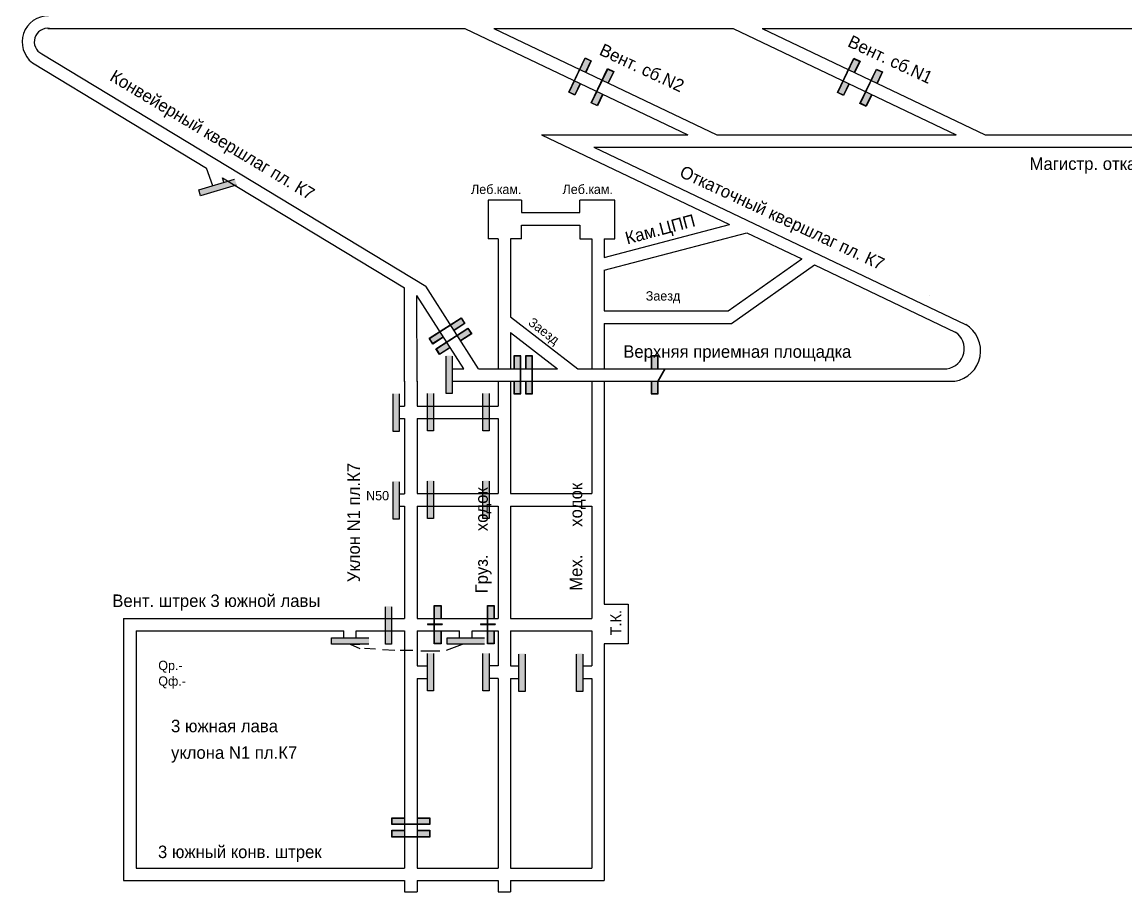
# Model space of a CAD drawing. Header units: millimetres. Extents: x -1214 to 307, y -473 to 386.
# Drawn here: x -886.3 to -532.7, y -472.9 to -194.3 of the extents above; entities that cross this region are included whole.
import ezdxf

# ---------------------------------------------------------------- set-up
doc = ezdxf.new("R2010")
doc.units = ezdxf.units.MM
doc.layers.add('Двери', color=7, linetype='Continuous')
doc.layers.add('Перемычки', color=7, linetype='Continuous')

msp = doc.modelspace()

# ---------------------------------------------------------------- hatches: boundary and pattern name
at = {"layer": 'Двери'}
h = msp.add_hatch(color=256, dxfattribs=at)
h.paths.add_polyline_path([(-705.72, -210.39), (-703.96, -206.69), (-705.95, -205.74), (-707.71, -209.44), (-707.62, -209.48), (-705.9, -205.87), (-704.09, -206.73), (-705.82, -210.34)])
h.paths.add_polyline_path([(-709.34, -213.09), (-707.62, -209.48), (-707.71, -209.44), (-709.43, -213.05)])
h.paths.add_polyline_path([(-709.21, -217.7), (-707.45, -214), (-707.54, -213.95), (-709.26, -217.56), (-711.06, -216.7), (-709.34, -213.09), (-709.43, -213.05), (-711.2, -216.75)])
h = msp.add_hatch(color=3, dxfattribs=at)
h.paths.add_polyline_path([(-704.09, -206.73), (-705.9, -205.87), (-707.62, -209.48), (-705.82, -210.34)])
h.paths.add_polyline_path([(-711.06, -216.7), (-709.26, -217.56), (-707.54, -213.95), (-709.34, -213.09)])
h = msp.add_hatch(color=256, dxfattribs=at)
h.paths.add_polyline_path([(-619.63, -210.51), (-617.87, -206.81), (-619.85, -205.87), (-621.62, -209.57), (-621.53, -209.61), (-619.81, -206), (-618, -206.86), (-619.72, -210.47)])
h.paths.add_polyline_path([(-623.25, -213.22), (-621.53, -209.61), (-621.62, -209.57), (-623.34, -213.18)])
h.paths.add_polyline_path([(-623.12, -217.83), (-621.36, -214.12), (-621.45, -214.08), (-623.17, -217.69), (-624.97, -216.83), (-623.25, -213.22), (-623.34, -213.18), (-625.11, -216.88)])
h = msp.add_hatch(color=3, dxfattribs=at)
h.paths.add_polyline_path([(-618, -206.86), (-619.81, -206), (-621.53, -209.61), (-619.72, -210.47)])
h.paths.add_polyline_path([(-624.97, -216.83), (-623.17, -217.69), (-621.45, -214.08), (-623.25, -213.22)])
h = msp.add_hatch(color=256, dxfattribs=at)
h.paths.add_polyline_path([(-698.5, -213.83), (-696.74, -210.13), (-698.72, -209.18), (-700.49, -212.88), (-700.4, -212.93), (-698.68, -209.32), (-696.87, -210.18), (-698.59, -213.79)])
h.paths.add_polyline_path([(-702.12, -216.54), (-700.4, -212.93), (-700.49, -212.88), (-702.21, -216.49)])
h.paths.add_polyline_path([(-701.99, -221.14), (-700.23, -217.44), (-700.32, -217.4), (-702.04, -221.01), (-703.84, -220.15), (-702.12, -216.54), (-702.21, -216.49), (-703.98, -220.19)])
h = msp.add_hatch(color=3, dxfattribs=at)
h.paths.add_polyline_path([(-696.87, -210.18), (-698.68, -209.32), (-700.4, -212.93), (-698.59, -213.79)])
h.paths.add_polyline_path([(-703.84, -220.15), (-702.04, -221.01), (-700.32, -217.4), (-702.12, -216.54)])
h = msp.add_hatch(color=256, dxfattribs=at)
h.paths.add_polyline_path([(-612.41, -213.96), (-610.65, -210.26), (-612.63, -209.31), (-614.4, -213.01), (-614.31, -213.05), (-612.59, -209.44), (-610.78, -210.3), (-612.5, -213.91)])
h.paths.add_polyline_path([(-616.03, -216.66), (-614.31, -213.05), (-614.4, -213.01), (-616.12, -216.62)])
h.paths.add_polyline_path([(-615.9, -221.27), (-614.13, -217.57), (-614.23, -217.53), (-615.95, -221.14), (-617.75, -220.27), (-616.03, -216.66), (-616.12, -216.62), (-617.89, -220.32)])
h = msp.add_hatch(color=3, dxfattribs=at)
h.paths.add_polyline_path([(-610.78, -210.3), (-612.59, -209.44), (-614.31, -213.05), (-612.5, -213.91)])
h.paths.add_polyline_path([(-617.75, -220.27), (-615.95, -221.14), (-614.23, -217.53), (-616.03, -216.66)])
h = msp.add_hatch(color=256, dxfattribs=at)
h.paths.add_polyline_path([(-747.89, -293.04), (-744.43, -290.83), (-745.62, -288.98), (-749.07, -291.19), (-749.02, -291.27), (-745.65, -289.12), (-744.57, -290.8), (-747.94, -292.96)])
h.paths.add_polyline_path([(-752.39, -293.43), (-749.02, -291.27), (-749.07, -291.19), (-752.44, -293.35)])
h.paths.add_polyline_path([(-754.71, -297.41), (-751.26, -295.2), (-751.31, -295.11), (-754.68, -297.27), (-755.76, -295.59), (-752.39, -293.43), (-752.44, -293.35), (-755.9, -295.56)])
h = msp.add_hatch(color=3, dxfattribs=at)
h.paths.add_polyline_path([(-744.57, -290.8), (-745.65, -289.12), (-749.02, -291.27), (-747.94, -292.96)])
h.paths.add_polyline_path([(-755.76, -295.59), (-754.68, -297.27), (-751.31, -295.11), (-752.39, -293.43)])
h = msp.add_hatch(color=256, dxfattribs=at)
h.paths.add_polyline_path([(-745.73, -296.41), (-742.28, -294.2), (-743.46, -292.35), (-746.92, -294.56), (-746.86, -294.64), (-743.5, -292.49), (-742.42, -294.17), (-745.79, -296.33)])
h.paths.add_polyline_path([(-750.23, -296.8), (-746.86, -294.64), (-746.92, -294.56), (-750.29, -296.71)])
h.paths.add_polyline_path([(-752.56, -300.78), (-749.1, -298.57), (-749.16, -298.48), (-752.52, -300.64), (-753.6, -298.95), (-750.23, -296.8), (-750.29, -296.71), (-753.74, -298.92)])
h = msp.add_hatch(color=3, dxfattribs=at)
h.paths.add_polyline_path([(-742.42, -294.17), (-743.5, -292.49), (-746.86, -294.64), (-745.79, -296.33)])
h.paths.add_polyline_path([(-753.6, -298.95), (-752.52, -300.64), (-749.16, -298.48), (-750.23, -296.8)])
h = msp.add_hatch(color=256, dxfattribs=at)
h.paths.add_polyline_path([(-728.75, -305.31), (-728.75, -301.21), (-726.55, -301.21), (-726.55, -305.31), (-726.65, -305.31), (-726.65, -301.31), (-728.65, -301.31), (-728.65, -305.31)])
h.paths.add_polyline_path([(-726.65, -309.31), (-726.65, -305.31), (-726.55, -305.31), (-726.55, -309.31)])
h.paths.add_polyline_path([(-728.75, -313.41), (-728.75, -309.31), (-728.65, -309.31), (-728.65, -313.31), (-726.65, -313.31), (-726.65, -309.31), (-726.55, -309.31), (-726.55, -313.41)])
h = msp.add_hatch(color=3, dxfattribs=at)
h.paths.add_polyline_path([(-728.65, -301.31), (-726.65, -301.31), (-726.65, -305.31), (-728.65, -305.31)])
h.paths.add_polyline_path([(-726.65, -313.31), (-728.65, -313.31), (-728.65, -309.31), (-726.65, -309.31)])
h = msp.add_hatch(color=256, dxfattribs=at)
h.paths.add_polyline_path([(-725.03, -305.31), (-725.03, -301.21), (-722.83, -301.21), (-722.83, -305.31), (-722.93, -305.31), (-722.93, -301.31), (-724.93, -301.31), (-724.93, -305.31)])
h.paths.add_polyline_path([(-722.93, -309.31), (-722.93, -305.31), (-722.83, -305.31), (-722.83, -309.31)])
h.paths.add_polyline_path([(-725.03, -313.41), (-725.03, -309.31), (-724.93, -309.31), (-724.93, -313.31), (-722.93, -313.31), (-722.93, -309.31), (-722.83, -309.31), (-722.83, -313.41)])
h = msp.add_hatch(color=3, dxfattribs=at)
h.paths.add_polyline_path([(-724.93, -301.31), (-722.93, -301.31), (-722.93, -305.31), (-724.93, -305.31)])
h.paths.add_polyline_path([(-722.93, -313.31), (-724.93, -313.31), (-724.93, -309.31), (-722.93, -309.31)])
h = msp.add_hatch(color=3, dxfattribs=at)
h.paths.add_polyline_path([(-684.62, -301.29), (-682.62, -301.29), (-682.62, -305.29), (-684.62, -305.29)])
h.paths.add_polyline_path([(-682.62, -313.29), (-684.62, -313.29), (-684.62, -309.29), (-682.62, -309.29)])
h = msp.add_hatch(color=256, dxfattribs=at)
h.paths.add_polyline_path([(-752.05, -385.31), (-752.05, -381.21), (-754.25, -381.21), (-754.25, -385.31), (-754.15, -385.31), (-754.15, -381.31), (-752.15, -381.31), (-752.15, -385.31)])
h.paths.add_polyline_path([(-754.15, -389.31), (-754.15, -385.31), (-754.25, -385.31), (-754.25, -389.31)])
h.paths.add_polyline_path([(-752.05, -393.41), (-752.05, -389.31), (-752.15, -389.31), (-752.15, -393.31), (-754.15, -393.31), (-754.15, -389.31), (-754.25, -389.31), (-754.25, -393.41)])
h = msp.add_hatch(color=3, dxfattribs=at)
h.paths.add_polyline_path([(-752.15, -381.31), (-754.15, -381.31), (-754.15, -385.31), (-752.15, -385.31)])
h.paths.add_polyline_path([(-754.15, -393.31), (-752.15, -393.31), (-752.15, -389.31), (-754.15, -389.31)])
h = msp.add_hatch(color=256, dxfattribs=at)
h.paths.add_polyline_path([(-735.05, -385.31), (-735.05, -381.21), (-737.25, -381.21), (-737.25, -385.31), (-737.15, -385.31), (-737.15, -381.31), (-735.15, -381.31), (-735.15, -385.31)])
h.paths.add_polyline_path([(-737.15, -389.31), (-737.15, -385.31), (-737.25, -385.31), (-737.25, -389.31)])
h.paths.add_polyline_path([(-735.05, -393.41), (-735.05, -389.31), (-735.15, -389.31), (-735.15, -393.31), (-737.15, -393.31), (-737.15, -389.31), (-737.25, -389.31), (-737.25, -393.41)])
h = msp.add_hatch(color=3, dxfattribs=at)
h.paths.add_polyline_path([(-735.15, -381.31), (-737.15, -381.31), (-737.15, -385.31), (-735.15, -385.31)])
h.paths.add_polyline_path([(-737.15, -393.31), (-735.15, -393.31), (-735.15, -389.31), (-737.15, -389.31)])
h = msp.add_hatch(color=256, dxfattribs=at)
h.paths.add_polyline_path([(-763.79, -449.16), (-767.89, -449.16), (-767.89, -451.36), (-763.79, -451.36), (-763.79, -451.26), (-767.79, -451.26), (-767.79, -449.26), (-763.79, -449.26)])
h.paths.add_polyline_path([(-759.79, -451.26), (-763.79, -451.26), (-763.79, -451.36), (-759.79, -451.36)])
h.paths.add_polyline_path([(-755.69, -449.16), (-759.79, -449.16), (-759.79, -449.26), (-755.79, -449.26), (-755.79, -451.26), (-759.79, -451.26), (-759.79, -451.36), (-755.69, -451.36)])
h = msp.add_hatch(color=3, dxfattribs=at)
h.paths.add_polyline_path([(-767.79, -449.26), (-767.79, -451.26), (-763.79, -451.26), (-763.79, -449.26)])
h.paths.add_polyline_path([(-755.79, -451.26), (-755.79, -449.26), (-759.79, -449.26), (-759.79, -451.26)])
h = msp.add_hatch(color=256, dxfattribs=at)
h.paths.add_polyline_path([(-763.79, -453.16), (-767.89, -453.16), (-767.89, -455.36), (-763.79, -455.36), (-763.79, -455.26), (-767.79, -455.26), (-767.79, -453.26), (-763.79, -453.26)])
h.paths.add_polyline_path([(-759.79, -455.26), (-763.79, -455.26), (-763.79, -455.36), (-759.79, -455.36)])
h.paths.add_polyline_path([(-755.69, -453.16), (-759.79, -453.16), (-759.79, -453.26), (-755.79, -453.26), (-755.79, -455.26), (-759.79, -455.26), (-759.79, -455.36), (-755.69, -455.36)])
h = msp.add_hatch(color=3, dxfattribs=at)
h.paths.add_polyline_path([(-767.79, -453.26), (-767.79, -455.26), (-763.79, -455.26), (-763.79, -453.26)])
h.paths.add_polyline_path([(-755.79, -455.26), (-755.79, -453.26), (-759.79, -453.26), (-759.79, -455.26)])
at = {"layer": 'Перемычки'}
h = msp.add_hatch(color=256, dxfattribs=at)
h.paths.add_polyline_path([(-829.23, -250.08), (-825.31, -248.9), (-825.33, -248.8), (-829.16, -249.96), (-829.74, -248.05), (-825.92, -246.89), (-825.94, -246.79), (-829.87, -247.98)])
h.paths.add_polyline_path([(-825.33, -248.8), (-825.31, -248.9), (-817.55, -246.55), (-818.19, -244.44), (-825.94, -246.79), (-825.92, -246.89), (-818.26, -244.57), (-817.68, -246.48)])
h = msp.add_hatch(color=3, dxfattribs=at)
h.paths.add_polyline_path([(-829.74, -248.05), (-829.16, -249.96), (-825.33, -248.8), (-825.92, -246.89)])
h.paths.add_polyline_path([(-821.51, -247.64), (-822.09, -245.73), (-825.92, -246.89), (-825.33, -248.8)])
h.paths.add_polyline_path([(-821.51, -247.64), (-817.68, -246.48), (-818.26, -244.57), (-822.09, -245.73)])
h = msp.add_hatch(color=256, dxfattribs=at)
h.paths.add_polyline_path([(-748.4, -313.37), (-748.4, -309.27), (-748.5, -309.27), (-748.5, -313.27), (-750.5, -313.27), (-750.5, -309.27), (-750.6, -309.27), (-750.6, -313.37)])
h.paths.add_polyline_path([(-748.5, -309.27), (-748.4, -309.27), (-748.4, -301.17), (-750.6, -301.17), (-750.6, -309.27), (-750.5, -309.27), (-750.5, -301.27), (-748.5, -301.27)])
h = msp.add_hatch(color=3, dxfattribs=at)
h.paths.add_polyline_path([(-750.5, -313.27), (-748.5, -313.27), (-748.5, -309.27), (-750.5, -309.27)])
h.paths.add_polyline_path([(-748.5, -305.27), (-750.5, -305.27), (-750.5, -309.27), (-748.5, -309.27)])
h.paths.add_polyline_path([(-748.5, -305.27), (-748.5, -301.27), (-750.5, -301.27), (-750.5, -305.27)])
h = msp.add_hatch(color=256, dxfattribs=at)
h.paths.add_polyline_path([(-765.36, -325.52), (-765.36, -321.42), (-765.46, -321.42), (-765.46, -325.42), (-767.46, -325.42), (-767.46, -321.42), (-767.56, -321.42), (-767.56, -325.52)])
h.paths.add_polyline_path([(-765.46, -321.42), (-765.36, -321.42), (-765.36, -313.32), (-767.56, -313.32), (-767.56, -321.42), (-767.46, -321.42), (-767.46, -313.42), (-765.46, -313.42)])
h = msp.add_hatch(color=3, dxfattribs=at)
h.paths.add_polyline_path([(-767.46, -325.42), (-765.46, -325.42), (-765.46, -321.42), (-767.46, -321.42)])
h.paths.add_polyline_path([(-765.46, -317.42), (-767.46, -317.42), (-767.46, -321.42), (-765.46, -321.42)])
h.paths.add_polyline_path([(-765.46, -317.42), (-765.46, -313.42), (-767.46, -313.42), (-767.46, -317.42)])
h = msp.add_hatch(color=256, dxfattribs=at)
h.paths.add_polyline_path([(-754.38, -325.37), (-754.38, -321.27), (-754.48, -321.27), (-754.48, -325.27), (-756.48, -325.27), (-756.48, -321.27), (-756.58, -321.27), (-756.58, -325.37)])
h.paths.add_polyline_path([(-754.48, -321.27), (-754.38, -321.27), (-754.38, -313.17), (-756.58, -313.17), (-756.58, -321.27), (-756.48, -321.27), (-756.48, -313.27), (-754.48, -313.27)])
h = msp.add_hatch(color=3, dxfattribs=at)
h.paths.add_polyline_path([(-756.48, -325.27), (-754.48, -325.27), (-754.48, -321.27), (-756.48, -321.27)])
h.paths.add_polyline_path([(-754.48, -317.27), (-756.48, -317.27), (-756.48, -321.27), (-754.48, -321.27)])
h.paths.add_polyline_path([(-754.48, -317.27), (-754.48, -313.27), (-756.48, -313.27), (-756.48, -317.27)])
h = msp.add_hatch(color=256, dxfattribs=at)
h.paths.add_polyline_path([(-736.56, -325.37), (-736.56, -321.27), (-736.66, -321.27), (-736.66, -325.27), (-738.66, -325.27), (-738.66, -321.27), (-738.76, -321.27), (-738.76, -325.37)])
h.paths.add_polyline_path([(-736.66, -321.27), (-736.56, -321.27), (-736.56, -313.17), (-738.76, -313.17), (-738.76, -321.27), (-738.66, -321.27), (-738.66, -313.27), (-736.66, -313.27)])
h = msp.add_hatch(color=3, dxfattribs=at)
h.paths.add_polyline_path([(-738.66, -325.27), (-736.66, -325.27), (-736.66, -321.27), (-738.66, -321.27)])
h.paths.add_polyline_path([(-736.66, -317.27), (-738.66, -317.27), (-738.66, -321.27), (-736.66, -321.27)])
h.paths.add_polyline_path([(-736.66, -317.27), (-736.66, -313.27), (-738.66, -313.27), (-738.66, -317.27)])
h = msp.add_hatch(color=256, dxfattribs=at)
h.paths.add_polyline_path([(-765.36, -353.65), (-765.36, -349.55), (-765.46, -349.55), (-765.46, -353.55), (-767.46, -353.55), (-767.46, -349.55), (-767.56, -349.55), (-767.56, -353.65)])
h.paths.add_polyline_path([(-765.46, -349.55), (-765.36, -349.55), (-765.36, -341.45), (-767.56, -341.45), (-767.56, -349.55), (-767.46, -349.55), (-767.46, -341.55), (-765.46, -341.55)])
h = msp.add_hatch(color=3, dxfattribs=at)
h.paths.add_polyline_path([(-767.46, -353.55), (-765.46, -353.55), (-765.46, -349.55), (-767.46, -349.55)])
h.paths.add_polyline_path([(-765.46, -345.55), (-767.46, -345.55), (-767.46, -349.55), (-765.46, -349.55)])
h.paths.add_polyline_path([(-765.46, -345.55), (-765.46, -341.55), (-767.46, -341.55), (-767.46, -345.55)])
h = msp.add_hatch(color=256, dxfattribs=at)
h.paths.add_polyline_path([(-754.38, -353.41), (-754.38, -349.31), (-754.48, -349.31), (-754.48, -353.31), (-756.48, -353.31), (-756.48, -349.31), (-756.58, -349.31), (-756.58, -353.41)])
h.paths.add_polyline_path([(-754.48, -349.31), (-754.38, -349.31), (-754.38, -341.21), (-756.58, -341.21), (-756.58, -349.31), (-756.48, -349.31), (-756.48, -341.31), (-754.48, -341.31)])
h = msp.add_hatch(color=3, dxfattribs=at)
h.paths.add_polyline_path([(-756.48, -353.31), (-754.48, -353.31), (-754.48, -349.31), (-756.48, -349.31)])
h.paths.add_polyline_path([(-754.48, -345.31), (-756.48, -345.31), (-756.48, -349.31), (-754.48, -349.31)])
h.paths.add_polyline_path([(-754.48, -345.31), (-754.48, -341.31), (-756.48, -341.31), (-756.48, -345.31)])
h = msp.add_hatch(color=256, dxfattribs=at)
h.paths.add_polyline_path([(-736.56, -353.41), (-736.56, -349.31), (-736.66, -349.31), (-736.66, -353.31), (-738.66, -353.31), (-738.66, -349.31), (-738.76, -349.31), (-738.76, -353.41)])
h.paths.add_polyline_path([(-736.66, -349.31), (-736.56, -349.31), (-736.56, -341.21), (-738.76, -341.21), (-738.76, -349.31), (-738.66, -349.31), (-738.66, -341.31), (-736.66, -341.31)])
h = msp.add_hatch(color=3, dxfattribs=at)
h.paths.add_polyline_path([(-738.66, -353.31), (-736.66, -353.31), (-736.66, -349.31), (-738.66, -349.31)])
h.paths.add_polyline_path([(-736.66, -345.31), (-738.66, -345.31), (-738.66, -349.31), (-736.66, -349.31)])
h.paths.add_polyline_path([(-736.66, -345.31), (-736.66, -341.31), (-738.66, -341.31), (-738.66, -345.31)])
h = msp.add_hatch(color=256, dxfattribs=at)
h.paths.add_polyline_path([(-767.83, -393.69), (-767.83, -389.59), (-767.93, -389.59), (-767.93, -393.59), (-769.93, -393.59), (-769.93, -389.59), (-770.03, -389.59), (-770.03, -393.69)])
h.paths.add_polyline_path([(-767.93, -389.59), (-767.83, -389.59), (-767.83, -381.49), (-770.03, -381.49), (-770.03, -389.59), (-769.93, -389.59), (-769.93, -381.59), (-767.93, -381.59)])
h = msp.add_hatch(color=3, dxfattribs=at)
h.paths.add_polyline_path([(-769.93, -393.59), (-767.93, -393.59), (-767.93, -389.59), (-769.93, -389.59)])
h.paths.add_polyline_path([(-767.93, -385.59), (-769.93, -385.59), (-769.93, -389.59), (-767.93, -389.59)])
h.paths.add_polyline_path([(-767.93, -385.59), (-767.93, -381.59), (-769.93, -381.59), (-769.93, -385.59)])
h = msp.add_hatch(color=256, dxfattribs=at)
h.paths.add_polyline_path([(-787.34, -393.62), (-783.24, -393.62), (-783.24, -393.52), (-787.24, -393.52), (-787.24, -391.52), (-783.24, -391.52), (-783.24, -391.42), (-787.34, -391.42)])
h.paths.add_polyline_path([(-783.24, -393.52), (-783.24, -393.62), (-775.14, -393.62), (-775.14, -391.42), (-783.24, -391.42), (-783.24, -391.52), (-775.24, -391.52), (-775.24, -393.52)])
h = msp.add_hatch(color=3, dxfattribs=at)
h.paths.add_polyline_path([(-787.24, -391.52), (-787.24, -393.52), (-783.24, -393.52), (-783.24, -391.52)])
h.paths.add_polyline_path([(-779.24, -393.52), (-779.24, -391.52), (-783.24, -391.52), (-783.24, -393.52)])
h.paths.add_polyline_path([(-779.24, -393.52), (-775.24, -393.52), (-775.24, -391.52), (-779.24, -391.52)])
h = msp.add_hatch(color=256, dxfattribs=at)
h.paths.add_polyline_path([(-750.27, -393.62), (-746.17, -393.62), (-746.17, -393.52), (-750.17, -393.52), (-750.17, -391.52), (-746.17, -391.52), (-746.17, -391.42), (-750.27, -391.42)])
h.paths.add_polyline_path([(-746.17, -393.52), (-746.17, -393.62), (-738.07, -393.62), (-738.07, -391.42), (-746.17, -391.42), (-746.17, -391.52), (-738.17, -391.52), (-738.17, -393.52)])
h = msp.add_hatch(color=3, dxfattribs=at)
h.paths.add_polyline_path([(-750.17, -391.52), (-750.17, -393.52), (-746.17, -393.52), (-746.17, -391.52)])
h.paths.add_polyline_path([(-742.17, -393.52), (-742.17, -391.52), (-746.17, -391.52), (-746.17, -393.52)])
h.paths.add_polyline_path([(-742.17, -393.52), (-738.17, -393.52), (-738.17, -391.52), (-742.17, -391.52)])
h = msp.add_hatch(color=256, dxfattribs=at)
h.paths.add_polyline_path([(-754.38, -408.65), (-754.38, -404.55), (-754.48, -404.55), (-754.48, -408.55), (-756.48, -408.55), (-756.48, -404.55), (-756.58, -404.55), (-756.58, -408.65)])
h.paths.add_polyline_path([(-754.48, -404.55), (-754.38, -404.55), (-754.38, -396.45), (-756.58, -396.45), (-756.58, -404.55), (-756.48, -404.55), (-756.48, -396.55), (-754.48, -396.55)])
h = msp.add_hatch(color=3, dxfattribs=at)
h.paths.add_polyline_path([(-756.48, -408.55), (-754.48, -408.55), (-754.48, -404.55), (-756.48, -404.55)])
h.paths.add_polyline_path([(-754.48, -400.55), (-756.48, -400.55), (-756.48, -404.55), (-754.48, -404.55)])
h.paths.add_polyline_path([(-754.48, -400.55), (-754.48, -396.55), (-756.48, -396.55), (-756.48, -400.55)])
h = msp.add_hatch(color=256, dxfattribs=at)
h.paths.add_polyline_path([(-736.56, -408.65), (-736.56, -404.55), (-736.66, -404.55), (-736.66, -408.55), (-738.66, -408.55), (-738.66, -404.55), (-738.76, -404.55), (-738.76, -408.65)])
h.paths.add_polyline_path([(-736.66, -404.55), (-736.56, -404.55), (-736.56, -396.45), (-738.76, -396.45), (-738.76, -404.55), (-738.66, -404.55), (-738.66, -396.55), (-736.66, -396.55)])
h = msp.add_hatch(color=3, dxfattribs=at)
h.paths.add_polyline_path([(-738.66, -408.55), (-736.66, -408.55), (-736.66, -404.55), (-738.66, -404.55)])
h.paths.add_polyline_path([(-736.66, -400.55), (-738.66, -400.55), (-738.66, -404.55), (-736.66, -404.55)])
h.paths.add_polyline_path([(-736.66, -400.55), (-736.66, -396.55), (-738.66, -396.55), (-738.66, -400.55)])
h = msp.add_hatch(color=256, dxfattribs=at)
h.paths.add_polyline_path([(-725.07, -408.83), (-725.07, -404.73), (-725.17, -404.73), (-725.17, -408.73), (-727.17, -408.73), (-727.17, -404.73), (-727.27, -404.73), (-727.27, -408.83)])
h.paths.add_polyline_path([(-725.17, -404.73), (-725.07, -404.73), (-725.07, -396.63), (-727.27, -396.63), (-727.27, -404.73), (-727.17, -404.73), (-727.17, -396.73), (-725.17, -396.73)])
h = msp.add_hatch(color=3, dxfattribs=at)
h.paths.add_polyline_path([(-727.17, -408.73), (-725.17, -408.73), (-725.17, -404.73), (-727.17, -404.73)])
h.paths.add_polyline_path([(-725.17, -400.73), (-727.17, -400.73), (-727.17, -404.73), (-725.17, -404.73)])
h.paths.add_polyline_path([(-725.17, -400.73), (-725.17, -396.73), (-727.17, -396.73), (-727.17, -400.73)])
h = msp.add_hatch(color=256, dxfattribs=at)
h.paths.add_polyline_path([(-706.57, -408.83), (-706.57, -404.73), (-706.67, -404.73), (-706.67, -408.73), (-708.67, -408.73), (-708.67, -404.73), (-708.77, -404.73), (-708.77, -408.83)])
h.paths.add_polyline_path([(-706.67, -404.73), (-706.57, -404.73), (-706.57, -396.63), (-708.77, -396.63), (-708.77, -404.73), (-708.67, -404.73), (-708.67, -396.73), (-706.67, -396.73)])
h = msp.add_hatch(color=3, dxfattribs=at)
h.paths.add_polyline_path([(-708.67, -408.73), (-706.67, -408.73), (-706.67, -404.73), (-708.67, -404.73)])
h.paths.add_polyline_path([(-706.67, -400.73), (-708.67, -400.73), (-708.67, -404.73), (-706.67, -404.73)])
h.paths.add_polyline_path([(-706.67, -400.73), (-706.67, -396.73), (-708.67, -396.73), (-708.67, -400.73)])

# ---------------------------------------------------------------- linework, layer by layer
for p, q in [((-878.1, -196.29), (-744.44, -196.29)), ((-744.44, -196.29), (-673, -230.36)), ((-735.14, -196.29), (-663.71, -230.36)), ((-735.14, -196.29), (-705.67, -196.29)), ((-713.9, -196.29), (-658.47, -196.29)), ((-696.38, -196.29), (-658.47, -196.29)), ((-658.47, -196.29), (-587.04, -230.36)), ((-649.18, -196.29), (-577.75, -230.36)), ((-649.18, -196.29), (-523.38, -196.29)), ((-649.18, -196.29), (-580.23, -196.29)), ((-570.94, -196.29), (-541.46, -196.29)), ((-880, -204.47), (-756.96, -278.91)), ((-883.01, -207.32), (-827.24, -241.06)), ((-719.91, -230.36), (-659.67, -259.09)), ((-719.91, -230.36), (-673, -230.36)), ((-663.71, -230.36), (-587.04, -230.36)), ((-577.75, -230.36), (-526.41, -230.36)), ((-703.14, -234.36), (-584.02, -291.17)), ((-703.14, -234.36), (-568.26, -234.36)), ((-568.39, -234.36), (-407.15, -234.36)), ((-825.25, -246.71), (-827.24, -241.06)), ((-822.16, -244.14), (-763.79, -279.45)), ((-821.63, -245.59), (-822.14, -244.15)), ((-737.01, -251.33), (-737.01, -263.72)), ((-726.37, -251.33), (-737.01, -251.33)), ((-726.37, -251.33), (-726.37, -255.31)), ((-707.6, -255.31), (-707.6, -251.33)), ((-696.44, -251.33), (-707.6, -251.33)), ((-696.44, -263.72), (-696.44, -251.33)), ((-726.37, -255.31), (-707.6, -255.31)), ((-726.33, -263.69), (-726.33, -259.31)), ((-726.33, -259.31), (-707.6, -259.31)), ((-707.6, -259.31), (-707.6, -263.72)), ((-699.79, -269.68), (-659.67, -259.09)), ((-733.79, -263.69), (-737.01, -263.69)), ((-733.79, -263.69), (-733.79, -305.31)), ((-726.33, -263.69), (-729.79, -263.69)), ((-729.79, -263.69), (-729.79, -288.7)), ((-707.6, -263.72), (-703.79, -263.72)), ((-703.79, -263.72), (-703.79, -305.31)), ((-699.79, -273.79), (-654.11, -261.74)), ((-699.79, -263.72), (-696.44, -263.72)), ((-699.79, -263.72), (-699.79, -269.68)), ((-654.11, -261.74), (-636.5, -270.14)), ((-660.09, -286.81), (-636.5, -270.14)), ((-659.07, -290.8), (-632.43, -272.08)), ((-632.43, -272.08), (-587.37, -293.57)), ((-699.79, -273.79), (-699.79, -286.81)), ((-740.07, -305.31), (-756.96, -278.91)), ((-763.79, -309.43), (-763.79, -279.45)), ((-759.76, -309.44), (-759.8, -281.86)), ((-744.79, -305.31), (-759.8, -281.86)), ((-759.79, -281.87), (-759.79, -281.87)), ((-595.59, -281.87), (-595.59, -281.87)), ((-729.79, -288.7), (-708.24, -305.31)), ((-699.79, -286.81), (-660.09, -286.81)), ((-699.79, -290.8), (-699.79, -305.31)), ((-699.79, -290.8), (-659.07, -290.8)), ((-729.79, -293.75), (-729.79, -305.31)), ((-729.79, -293.75), (-714.79, -305.31)), ((-748.5, -305.31), (-744.79, -305.31)), ((-740.07, -305.31), (-714.79, -305.31)), ((-729.79, -305.31), (-729.79, -305.31)), ((-708.24, -305.31), (-590.04, -305.33)), ((-763.79, -309.31), (-763.79, -317.27)), ((-759.79, -309.31), (-759.79, -317.27)), ((-748.5, -309.31), (-587.47, -309.31)), ((-733.79, -309.31), (-733.79, -317.27)), ((-729.79, -309.31), (-729.79, -345.31)), ((-703.79, -309.31), (-703.79, -345.31)), ((-699.79, -309.31), (-699.79, -380.76)), ((-765.3, -317.27), (-763.79, -317.27)), ((-759.79, -317.27), (-733.79, -317.27)), ((-765.3, -321.27), (-763.79, -321.27)), ((-763.79, -321.27), (-763.79, -345.4)), ((-759.79, -321.27), (-759.79, -345.31)), ((-759.79, -321.27), (-733.79, -321.27)), ((-733.79, -321.27), (-733.79, -345.31)), ((-733.79, -321.27), (-733.79, -345.31)), ((-765.3, -345.4), (-763.79, -345.4)), ((-759.79, -345.31), (-733.79, -345.31)), ((-729.79, -345.31), (-703.79, -345.31)), ((-765.3, -349.4), (-763.79, -349.4)), ((-763.79, -349.4), (-763.79, -385.31)), ((-759.79, -349.31), (-759.79, -385.31)), ((-759.79, -349.31), (-733.79, -349.31)), ((-733.79, -349.31), (-733.79, -385.31)), ((-729.79, -349.31), (-729.79, -385.31)), ((-729.79, -349.31), (-703.79, -349.31)), ((-703.79, -349.31), (-703.79, -385.31)), ((-699.79, -380.76), (-692.17, -380.76)), ((-692.17, -380.76), (-692.17, -393.48)), ((-853.79, -385.31), (-853.79, -469.31)), ((-853.79, -385.31), (-763.79, -385.31)), ((-759.79, -385.31), (-733.79, -385.31)), ((-729.79, -385.31), (-703.79, -385.31)), ((-849.79, -389.31), (-849.79, -465.31)), ((-849.79, -389.31), (-783.24, -389.31)), ((-783.24, -391.52), (-783.24, -389.31)), ((-779.24, -389.31), (-763.79, -389.31)), ((-779.24, -391.52), (-779.24, -389.31)), ((-763.79, -389.31), (-763.79, -465.31)), ((-759.79, -389.31), (-759.79, -400.55)), ((-759.79, -389.31), (-754.3, -389.31)), ((-754.3, -389.31), (-746.17, -389.31)), ((-746.17, -391.52), (-746.17, -389.31)), ((-742.17, -389.31), (-733.79, -389.31)), ((-742.17, -391.52), (-742.17, -389.31)), ((-733.79, -389.31), (-733.79, -400.55)), ((-729.79, -389.31), (-703.79, -389.31)), ((-729.79, -389.31), (-729.79, -400.55)), ((-703.79, -389.31), (-703.79, -400.55)), ((-781.24, -393.52), (-778.13, -394.9)), ((-781.24, -393.52), (-778.13, -393.52)), ((-776.66, -394.87), (-773.14, -395.08)), ((-770.86, -395.28), (-766.93, -395.49)), ((-765.21, -395.44), (-761.12, -395.44)), ((-758.54, -395.65), (-752.52, -395.65)), ((-750.37, -395.44), (-745.21, -393.52)), ((-699.79, -393.48), (-699.79, -469.31)), ((-692.17, -393.48), (-699.79, -393.48)), ((-759.79, -400.55), (-756.48, -400.55)), ((-733.79, -400.55), (-736.66, -400.55)), ((-729.79, -400.55), (-727.17, -400.55)), ((-706.67, -400.55), (-703.79, -400.55)), ((-759.79, -404.55), (-759.79, -429.31)), ((-759.79, -404.55), (-756.48, -404.55)), ((-733.79, -404.55), (-736.66, -404.55)), ((-733.79, -404.55), (-733.79, -429.31)), ((-729.79, -404.55), (-729.79, -465.31)), ((-729.79, -404.55), (-727.17, -404.55)), ((-706.67, -404.55), (-703.79, -404.55)), ((-703.79, -404.55), (-703.79, -465.31)), ((-759.79, -429.31), (-759.79, -465.31)), ((-733.79, -429.31), (-733.79, -465.31)), ((-849.79, -465.31), (-763.79, -465.31)), ((-759.79, -465.31), (-733.79, -465.31)), ((-729.79, -465.31), (-703.79, -465.31)), ((-853.79, -469.31), (-763.79, -469.31)), ((-763.79, -469.31), (-763.79, -472.93)), ((-759.79, -469.31), (-733.79, -469.31)), ((-759.79, -469.31), (-759.79, -472.93)), ((-733.79, -469.31), (-733.79, -472.93)), ((-729.79, -469.31), (-699.79, -469.31)), ((-729.79, -469.31), (-729.79, -472.93)), ((-763.79, -472.93), (-759.79, -472.93)), ((-733.79, -472.93), (-729.79, -472.93))]:
    msp.add_line(p, q)
for centre, radius, start, end in [((-877.96, -200.65), 8.36, 89.0028, 232.8632), ((-878.08, -200.59), 4.33, 82.564, 243.67), ((-589.09, -299.61), 9.84, 279.4622, 58.964), ((-590.93, -298.94), 6.45, 277.9431, 56.4125)]:
    msp.add_arc(centre, radius, start, end)
at = {"layer": 'Двери'}
for p, q in [((-682.63, -301.31), (-684.63, -301.31)), ((-684.63, -309.31), (-684.63, -313.31)), ((-682.63, -313.31), (-682.63, -309.31)), ((-684.63, -313.31), (-682.63, -313.31)), ((-756.39, -387.08), (-756.39, -387.23)), ((-756.39, -387.08), (-751.71, -387.08)), ((-756.39, -387.23), (-751.71, -387.23)), ((-751.71, -387.08), (-751.71, -387.23)), ((-739.42, -387.08), (-734.74, -387.08)), ((-739.42, -387.08), (-739.42, -387.23)), ((-739.42, -387.23), (-734.74, -387.23)), ((-734.74, -387.08), (-734.74, -387.23))]:
    msp.add_line(p, q, dxfattribs=at)
at = {"layer": 'Двери', "color": 7}
for p, q in [((-682.63, -309.31), (-680.42, -305.32)), ((-680.34, -305.32), (-682.53, -309.31))]:
    msp.add_line(p, q, dxfattribs=at)
at = {"layer": 'Двери'}
for points in [[(-707.45, -214), (-709.21, -217.7), (-711.2, -216.75), (-705.95, -205.74), (-703.96, -206.69), (-705.72, -210.39)], [(-707.54, -213.95), (-709.26, -217.56), (-711.06, -216.7), (-705.9, -205.87), (-704.09, -206.73), (-705.82, -210.34)], [(-621.36, -214.12), (-623.12, -217.83), (-625.11, -216.88), (-619.85, -205.87), (-617.87, -206.81), (-619.63, -210.51)], [(-621.45, -214.08), (-623.17, -217.69), (-624.97, -216.83), (-619.81, -206), (-618, -206.86), (-619.72, -210.47)], [(-700.23, -217.44), (-701.99, -221.14), (-703.98, -220.19), (-698.72, -209.18), (-696.74, -210.13), (-698.5, -213.83)], [(-700.32, -217.4), (-702.04, -221.01), (-703.84, -220.15), (-698.68, -209.32), (-696.87, -210.18), (-698.59, -213.79)], [(-614.13, -217.57), (-615.9, -221.27), (-617.89, -220.32), (-612.63, -209.31), (-610.65, -210.26), (-612.41, -213.96)], [(-614.23, -217.53), (-615.95, -221.14), (-617.75, -220.27), (-612.59, -209.44), (-610.78, -210.3), (-612.5, -213.91)], [(-751.26, -295.2), (-754.71, -297.41), (-755.9, -295.56), (-745.62, -288.98), (-744.43, -290.83), (-747.89, -293.04)], [(-751.31, -295.11), (-754.68, -297.27), (-755.76, -295.59), (-745.65, -289.12), (-744.57, -290.8), (-747.94, -292.96)], [(-749.1, -298.57), (-752.56, -300.78), (-753.74, -298.92), (-743.46, -292.35), (-742.28, -294.2), (-745.73, -296.41)], [(-749.16, -298.48), (-752.52, -300.64), (-753.6, -298.95), (-743.5, -292.49), (-742.42, -294.17), (-745.79, -296.33)], [(-728.75, -309.31), (-728.75, -313.41), (-726.55, -313.41), (-726.55, -301.21), (-728.75, -301.21), (-728.75, -305.31)], [(-728.65, -309.31), (-728.65, -313.31), (-726.65, -313.31), (-726.65, -301.31), (-728.65, -301.31), (-728.65, -305.31)], [(-725.03, -309.31), (-725.03, -313.41), (-722.83, -313.41), (-722.83, -301.21), (-725.03, -301.21), (-725.03, -305.31)], [(-724.93, -309.31), (-724.93, -313.31), (-722.93, -313.31), (-722.93, -301.31), (-724.93, -301.31), (-724.93, -305.31)], [(-682.53, -305.32), (-682.53, -301.21), (-684.73, -301.21), (-684.73, -305.31)], [(-684.63, -301.31), (-684.63, -305.31)], [(-682.63, -305.32), (-682.63, -301.31)], [(-684.73, -309.31), (-684.73, -313.41), (-682.53, -313.41), (-682.53, -309.31)], [(-752.05, -389.31), (-752.05, -393.41), (-754.25, -393.41), (-754.25, -381.21), (-752.05, -381.21), (-752.05, -385.31)], [(-752.15, -389.31), (-752.15, -393.31), (-754.15, -393.31), (-754.15, -381.31), (-752.15, -381.31), (-752.15, -385.31)], [(-735.05, -389.31), (-735.05, -393.41), (-737.25, -393.41), (-737.25, -381.21), (-735.05, -381.21), (-735.05, -385.31)], [(-735.15, -389.31), (-735.15, -393.31), (-737.15, -393.31), (-737.15, -381.31), (-735.15, -381.31), (-735.15, -385.31)], [(-759.79, -449.16), (-755.69, -449.16), (-755.69, -451.36), (-767.89, -451.36), (-767.89, -449.16), (-763.79, -449.16)], [(-759.79, -449.26), (-755.79, -449.26), (-755.79, -451.26), (-767.79, -451.26), (-767.79, -449.26), (-763.79, -449.26)], [(-759.79, -453.16), (-755.69, -453.16), (-755.69, -455.36), (-767.89, -455.36), (-767.89, -453.16), (-763.79, -453.16)], [(-759.79, -453.26), (-755.79, -453.26), (-755.79, -455.26), (-767.79, -455.26), (-767.79, -453.26), (-763.79, -453.26)]]:
    msp.add_lwpolyline(points, dxfattribs=at)
at = {"layer": 'Перемычки'}
for points in [[(-817.68, -246.48), (-829.16, -249.96), (-829.74, -248.05), (-818.26, -244.57)], [(-748.5, -301.27), (-748.5, -313.27), (-750.5, -313.27), (-750.5, -301.27)], [(-765.46, -313.42), (-765.46, -325.42), (-767.46, -325.42), (-767.46, -313.42)], [(-754.48, -313.27), (-754.48, -325.27), (-756.48, -325.27), (-756.48, -313.27)], [(-736.66, -313.27), (-736.66, -325.27), (-738.66, -325.27), (-738.66, -313.27)], [(-765.46, -341.55), (-765.46, -353.55), (-767.46, -353.55), (-767.46, -341.55)], [(-754.48, -341.31), (-754.48, -353.31), (-756.48, -353.31), (-756.48, -341.31)], [(-736.66, -341.31), (-736.66, -353.31), (-738.66, -353.31), (-738.66, -341.31)], [(-767.93, -381.59), (-767.93, -393.59), (-769.93, -393.59), (-769.93, -381.59)], [(-775.24, -393.52), (-787.24, -393.52), (-787.24, -391.52), (-775.24, -391.52)], [(-738.17, -393.52), (-750.17, -393.52), (-750.17, -391.52), (-738.17, -391.52)], [(-754.48, -396.55), (-754.48, -408.55), (-756.48, -408.55), (-756.48, -396.55)], [(-736.66, -396.55), (-736.66, -408.55), (-738.66, -408.55), (-738.66, -396.55)], [(-725.17, -396.73), (-725.17, -408.73), (-727.17, -408.73), (-727.17, -396.73)], [(-706.67, -396.73), (-706.67, -408.73), (-708.67, -408.73), (-708.67, -396.73)]]:
    msp.add_lwpolyline(points, dxfattribs=at)

# ---------------------------------------------------------------- texts
for s, height, rotation, p in [('Вент. сб.N2', 4, 335, (-701.71, -204.6)), ('Вент. сб.N1', 4, 335, (-622.12, -201.93)), ('Конвейерный квершлаг пл. К7', 4, 329, (-858.56, -212.77)), ('Откаточный квершлаг пл. К7', 4, 335, (-676.01, -243.65)), ('Кам.ЦПП', 4, 15, (-692.45, -265.52)), ('Заезд', 3, 322.4569, (-724.42, -291.05)), ('Уклон N1 пл.К7', 4, 90, (-778.1, -373.71)), ('Мех.      ходок', 4, 90, (-706.88, -376.47)), ('Груз.     ходок', 4, 90, (-737.12, -377.29)), ('Т.К.', 3.5, 90, (-694.32, -390.78))]:
    msp.add_text(s, height=height, rotation=rotation).set_placement(p)
for s, height, p in [('Магистр. откат. штрек пл. К5', 4, (-563.54, -241.64)), ('Леб.кам.', 3, (-742.48, -249.35)), ('Леб.кам.', 3, (-713.17, -249.35)), ('Заезд', 3, (-686.5, -283.5)), ('Верхняя приемная площадка', 4, (-693.72, -301.83)), ('Вент. штрек 3 южной лавы', 4, (-857.42, -381.65)), ('Qф.-', 3, (-842.69, -406.88)), ('3 южная лава', 4, (-838.6, -421.78)), ('уклона N1 пл.К7', 4, (-838.6, -430.29)), ('3 южный конв. штрек', 4, (-842.78, -462.09))]:
    msp.add_text(s, height=height).set_placement(p)
at = {"color": 1}
msp.add_text('Qр.-', height=3, dxfattribs=at).set_placement((-842.69, -401.88))
at = {"layer": 'Перемычки'}
msp.add_text('N50', height=3, dxfattribs=at).set_placement((-776.1, -347.48))

doc.saveas('drawing.dxf')
